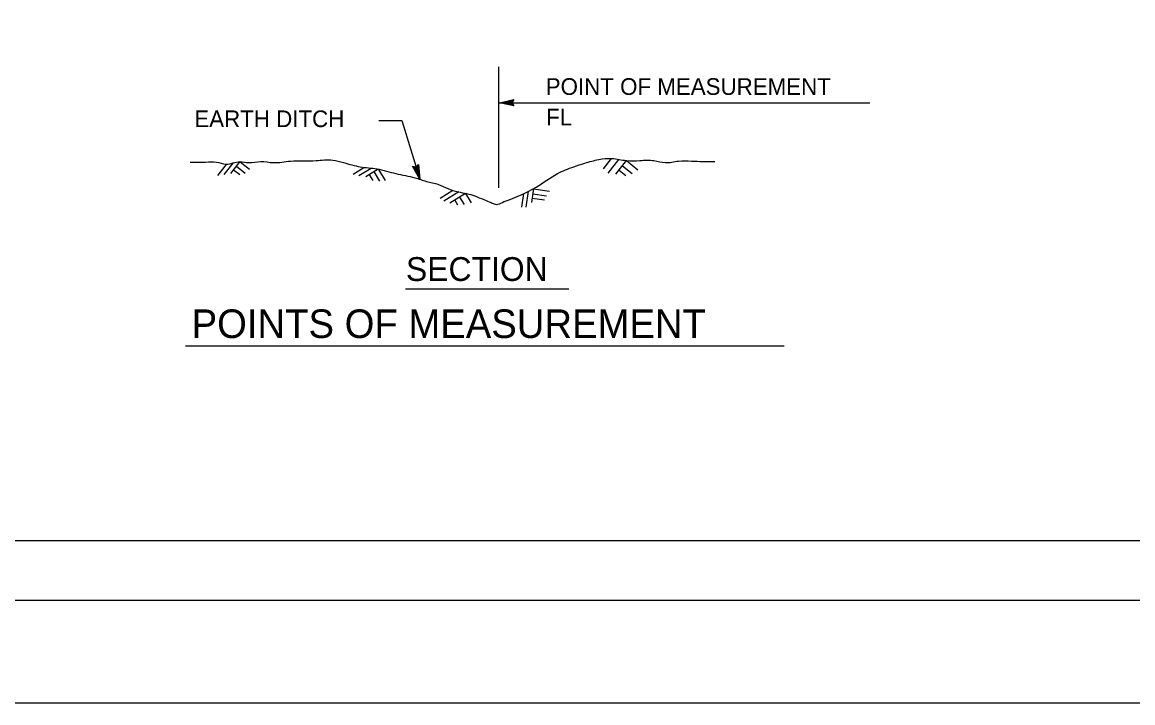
# Model space of a CAD drawing. Extents: x -894 to 866, y -472 to 714.
# Drawn here: x -651.5 to -185.7, y -472.4 to -186.8 of the extents above; entities that cross this region are included whole.
import ezdxf

# ---------------------------------------------------------------- set-up
doc = ezdxf.new("R2010")
doc.units = 0
for name, color, linetype in [('border_PLOTTING-ELEMENTS', 7, 'Continuous'), ('border_rw_22x34_Cut_Lines', 7, 'Continuous'), ('border_SHEET', 7, 'Continuous'), ('df_MISC', 7, 'Continuous'), ('df_MISC-anno', 7, 'Continuous'), ('df_PROFILE', 7, 'Continuous')]:
    doc.layers.add(name, color=color, linetype=linetype)

msp = doc.modelspace()

# ---------------------------------------------------------------- linework, layer by layer
at = {"layer": 'border_PLOTTING-ELEMENTS'}
for points in [[(-894.04, -472.44), (865.96, -472.44), (865.96, 713.56), (-894.04, 713.56)], [(-864.04, 670.56), (835.96, 670.56), (835.96, -429.44), (-864.04, -429.44)]]:
    msp.add_lwpolyline(points, close=True, dxfattribs=at)
at = {"layer": 'border_rw_22x34_Cut_Lines'}
msp.add_lwpolyline([(-864.04, 670.56), (835.96, 670.56), (835.96, -429.44), (-864.04, -429.44)], close=True, dxfattribs=at)
at = {"layer": 'border_SHEET'}
msp.add_line((810.96, -404.44), (-814.04, -404.44), dxfattribs=at)
at = {"layer": 'df_MISC'}
for points in [[(-581.14, -245.52), (-574.59, -245.52), (-570, -245.52), (-566.07, -246.39), (-560.17, -245.29), (-556.46, -245.73), (-551.44, -245.29), (-546.19, -245.73), (-538.98, -245.08), (-528.28, -244.86), (-521.29, -244.64), (-516.7, -245.73), (-509.71, -247.48), (-502.73, -248.35), (-494.86, -250.32), (-486.78, -252.07), (-481.97, -253.6), (-476.95, -254.91), (-473.02, -256.66), (-468.65, -257.96), (-461.66, -259.71), (-457.95, -261.24), (-454.85, -262.44)], [(-449.52, -262.09), (-448.99, -261.9), (-435.89, -256), (-426.93, -250.32), (-420.16, -247.48), (-415.57, -245.95), (-409.67, -244.42), (-404.22, -243.99), (-398.1, -244.86), (-392.42, -244.86), (-386.52, -244.86), (-381.72, -245.73), (-376.25, -245.08), (-370.8, -245.08), (-360.96, -245.29)], [(-454.85, -262.44), (-453.14, -263.21), (-452.05, -263.21), (-449.52, -262.09)]]:
    msp.add_spline(points, degree=3, dxfattribs=at)
at = {"layer": 'df_MISC-anno'}
for p, q in [((-451.57, -256.37), (-451.57, -205.54)), ((-451.3, -220.58), (-445.3, -219.25)), ((-451.3, -220.58), (-296.01, -220.58)), ((-445.3, -221.92), (-451.3, -220.58)), ((-451.3, -220.58), (-451.3, -220.58)), ((-445.52, -221.57), (-449.92, -220.58)), ((-449.91, -220.58), (-445.54, -219.61)), ((-448.54, -220.59), (-445.71, -219.96)), ((-445.75, -221.21), (-448.54, -220.59)), ((-447.16, -220.59), (-445.95, -220.32)), ((-445.93, -220.86), (-447.16, -220.59)), ((-445.3, -219.25), (-446.1, -220.58)), ((-446.1, -220.58), (-445.3, -221.92)), ((-445.3, -219.25), (-445.3, -219.25)), ((-445.3, -221.92), (-445.3, -221.92)), ((-502, -228.04), (-492.35, -228.04)), ((-492.35, -228.04), (-484.75, -252.62)), ((-486.29, -247.65), (-485.24, -246.49)), ((-485.52, -246.81), (-485.16, -251.3)), ((-485.24, -246.49), (-485.24, -246.49)), ((-485.24, -246.49), (-484.75, -252.62)), ((-484.75, -252.62), (-487.8, -247.28)), ((-487.8, -247.28), (-487.8, -247.28)), ((-487.8, -247.28), (-486.29, -247.65)), ((-485.17, -251.29), (-487.38, -247.4)), ((-485.57, -249.98), (-487, -247.47)), ((-485.97, -248.66), (-486.59, -247.59)), ((-486.07, -247.41), (-485.97, -248.66)), ((-485.8, -247.14), (-485.57, -249.98)), ((-484.75, -252.62), (-484.75, -252.62)), ((-490.76, -298.75), (-422.26, -298.75)), ((-583.05, -322.69), (-331.92, -322.69))]:
    msp.add_line(p, q, dxfattribs=at)
at = {"layer": 'df_PROFILE'}
for p, q in [((-566.03, -246.56), (-569.63, -251.12)), ((-563.17, -245.98), (-566.93, -250.73)), ((-560.2, -245.27), (-564.12, -250.23)), ((-560.15, -245.33), (-556.13, -248.5)), ((-404.48, -243.96), (-407.9, -248.3)), ((-401.36, -244.47), (-405.85, -250.16)), ((-398.14, -244.91), (-402.64, -250.6)), ((-398.04, -244.91), (-393.23, -248.72)), ((-562.85, -248.69), (-560.27, -250.72)), ((-561.64, -247.21), (-557.99, -250.1)), ((-508.2, -247.92), (-512.67, -250.68)), ((-505.16, -248.14), (-510.27, -251.28)), ((-502.17, -248.52), (-507.38, -251.74)), ((-505.85, -250.97), (-504.43, -253.28)), ((-503.95, -249.76), (-501.6, -253.57)), ((-502.12, -248.57), (-499.28, -253.18)), ((-401.15, -248.93), (-398.32, -251.16)), ((-399.7, -247.05), (-395.68, -250.23)), ((-470.83, -257.43), (-476.24, -260.78)), ((-468.38, -258.06), (-474.65, -261.94)), ((-465.64, -258.66), (-472.22, -262.73)), ((-468.06, -260.22), (-466.14, -263.31)), ((-465.59, -258.76), (-463.26, -262.55)), ((-441.28, -258.65), (-442.12, -264.39)), ((-439.27, -257.68), (-440.27, -264.47)), ((-437.09, -256.6), (-437.95, -262.48)), ((-437.59, -260.65), (-432.44, -261.4)), ((-437.3, -258.89), (-431.66, -259.7)), ((-437.09, -256.67), (-430.37, -257.65)), ((-470.08, -261.54), (-468.91, -263.44))]:
    msp.add_line(p, q, dxfattribs=at)

# ---------------------------------------------------------------- texts
at = {"layer": 'df_MISC-anno'}
for s, height, p in [('POINT OF MEASUREMENT', 7, (-431.93, -217.3)), ('FL', 7, (-431.78, -230.1)), ('EARTH DITCH', 7, (-579.33, -230.83)), ('SECTION', 10, (-490.55, -295.4)), ('POINTS OF MEASUREMENT', 12, (-580.48, -319.34))]:
    msp.add_text(s, height=height, dxfattribs=at).set_placement(p)

doc.saveas('drawing.dxf')
